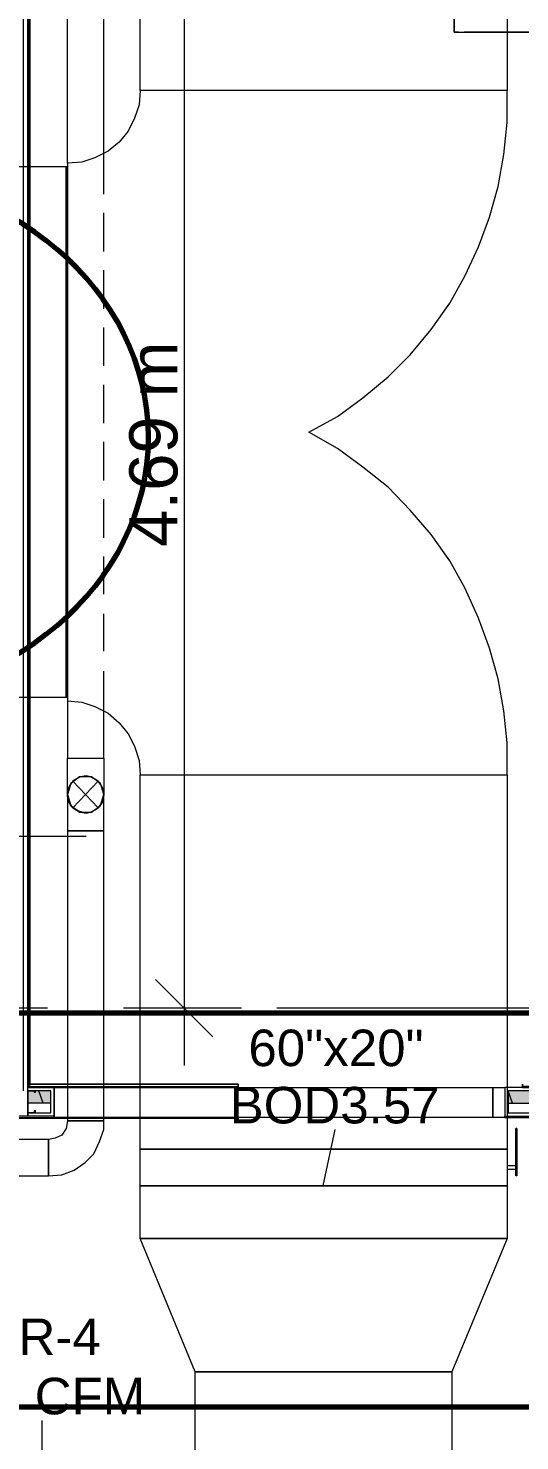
# Model space of a CAD drawing. Header units: metres. Extents: x -2 to 237, y -8 to 52.
# Drawn here: x 29.1 to 31.14, y 22.65 to 28.52 of the extents above; entities that cross this region are included whole.
import ezdxf

# ---------------------------------------------------------------- set-up
doc = ezdxf.new("R2010")
doc.units = ezdxf.units.M
doc.layers.add('HVAC - Ductos', color=5, linetype='Continuous', lineweight=0)
doc.layers.add('PDF3_Text', color=7, linetype='Continuous', lineweight=0)
doc.layers.add('PDF3_Geometry', color=7, linetype='Continuous', lineweight=0, true_color=0xaaaaaa)
doc.layers.add('PDF3_Solid Fills', color=7, linetype='Continuous', lineweight=0, true_color=0xffffff)
doc.styles.add('PDF Helvetica', font='')
doc.styles.get('PDF Helvetica').set_extended_font_data('Helvetica')

msp = doc.modelspace()

# ---------------------------------------------------------------- hatches: boundary and pattern name
at = {"layer": 'PDF3_Solid Fills', "lineweight": 0, "transparency": 33554559}
h = msp.add_hatch(color=256, dxfattribs=at)
h.paths.add_polyline_path([(29.1917, 24.0499), (29.1917, 24.1003), (29.0954, 24.1003), (29.0954, 24.0499)])
h.paths.add_polyline_path([(31.0938, 24.1003), (31.0938, 24.0499), (31.4559, 24.0499), (31.4559, 24.1003)])

# ---------------------------------------------------------------- linework, layer by layer
at = {"layer": 'HVAC - Ductos', "lineweight": 0}
for points in [[(31.0892, 29.8341), (31.0892, 28.262), (29.563, 28.262), (29.563, 29.8341)], [(31.0892, 28.262), (29.563, 28.262), (29.5584, 28.2024), (29.54, 28.1474), (29.5126, 28.0924), (29.4759, 28.0466), (29.43, 28.0099), (29.375, 27.9824), (29.32, 27.964), (29.2604, 27.9595), (29.2604, 25.7228), (29.32, 25.7182), (29.375, 25.6998), (29.43, 25.6724), (29.4759, 25.6311), (29.5126, 25.5853), (29.54, 25.5348), (29.5584, 25.4753), (29.563, 25.4157), (31.0892, 25.4157), (31.0892, 25.5486), (31.0755, 25.6816), (31.0526, 25.8144), (31.0159, 25.9428), (30.97, 26.0666), (30.915, 26.1903), (30.8509, 26.3049), (30.773, 26.4148), (30.6859, 26.5157), (30.5942, 26.612), (30.4888, 26.6944), (30.3834, 26.7724), (30.2642, 26.8412), (30.3834, 26.9053), (30.4888, 26.9832), (30.5942, 27.0703), (30.6859, 27.162), (30.773, 27.2674), (30.8509, 27.3774), (30.915, 27.492), (30.97, 27.6112), (31.0159, 27.7349), (31.0526, 27.8632), (31.0755, 27.9961), (31.0892, 28.129)], [(28.9717, 27.9458), (29.2559, 27.9458), (29.2559, 25.7366), (28.9717, 25.7366)], [(29.2604, 25.7366), (29.2559, 25.7366), (29.2559, 27.9458), (29.2604, 27.9458)], [(29.4117, 25.4844), (29.4117, 25.4432), (29.4117, 25.402), (29.4117, 25.3698), (29.4117, 25.347), (29.4117, 25.3332), (29.4117, 25.3515), (29.4026, 25.3698), (29.3888, 25.3882), (29.375, 25.3974), (29.3567, 25.4066), (29.3384, 25.4111), (29.3154, 25.4066), (29.2972, 25.3974), (29.2834, 25.3882), (29.2696, 25.3698), (29.2604, 25.3515), (29.2604, 25.3332), (29.2604, 25.324), (29.2604, 25.3332), (29.2604, 25.3378), (29.2604, 25.3561), (29.2604, 25.3882), (29.2604, 25.4248), (29.2604, 25.4661), (29.2604, 25.4844), (29.2696, 25.4844), (29.2834, 25.4844), (29.2972, 25.4844), (29.3154, 25.4844), (29.3384, 25.4844), (29.3567, 25.4844), (29.375, 25.4844), (29.3888, 25.4844), (29.4026, 25.4844)], [(29.4117, 25.3332), (29.4117, 25.3286), (29.4117, 25.3332), (29.4117, 25.3515), (29.4026, 25.3698), (29.3888, 25.3882), (29.375, 25.3974), (29.3567, 25.4066), (29.3384, 25.4111), (29.3154, 25.4066), (29.2972, 25.3974), (29.2834, 25.3882), (29.2696, 25.3698), (29.2604, 25.3515), (29.2604, 25.3332), (29.2604, 25.3286), (29.2604, 25.3103), (29.2604, 25.2782), (29.2604, 25.2415), (29.2604, 25.2003), (29.2604, 25.182), (29.2696, 25.182), (29.2834, 25.182), (29.2972, 25.182), (29.3154, 25.182), (29.3384, 25.182), (29.3567, 25.182), (29.375, 25.182), (29.3888, 25.182), (29.4026, 25.182), (29.4117, 25.182), (29.4117, 25.2232), (29.4117, 25.2644), (29.4117, 25.2965), (29.4117, 25.3194)], [(29.563, 23.8574), (29.563, 25.4157), (31.0892, 25.4157), (31.0892, 23.8574)], [(29.4117, 25.182), (29.4026, 25.182), (29.3888, 25.182), (29.375, 25.182), (29.3567, 25.182), (29.3384, 25.182), (29.3154, 25.182), (29.2972, 25.182), (29.2834, 25.182), (29.2696, 25.182), (29.2604, 25.182), (29.2604, 23.9765), (29.2696, 23.9765), (29.2834, 23.9765), (29.2972, 23.9765), (29.3154, 23.9765), (29.3384, 23.9765), (29.3567, 23.9765), (29.375, 23.9765), (29.3888, 23.9765), (29.4026, 23.9765), (29.4117, 23.9765)], [(29.4117, 23.9765), (29.4026, 23.9765), (29.3888, 23.9765), (29.375, 23.9765), (29.3567, 23.9765), (29.3384, 23.9765), (29.3154, 23.9765), (29.2972, 23.9765), (29.2834, 23.9765), (29.2696, 23.9765), (29.2604, 23.9765), (29.2559, 23.9444), (29.2376, 23.9169), (29.21, 23.9032), (29.1826, 23.8986), (29.1826, 23.894), (29.1826, 23.8894), (29.1826, 23.8756), (29.1826, 23.8619), (29.1826, 23.8436), (29.1826, 23.8207), (29.1826, 23.8024), (29.1826, 23.784), (29.1826, 23.7702), (29.1826, 23.7565), (29.1826, 23.7474), (29.2376, 23.7519), (29.288, 23.7702), (29.3338, 23.8024), (29.3704, 23.839), (29.3934, 23.8894), (29.4117, 23.9398)], [(29.1826, 23.7474), (29.1826, 23.7565), (29.1826, 23.7702), (29.1826, 23.784), (29.1826, 23.8024), (29.1826, 23.8207), (29.1826, 23.8436), (29.1826, 23.8619), (29.1826, 23.8756), (29.1826, 23.8894), (29.1826, 23.894), (29.1826, 23.8986), (28.2796, 23.8986), (28.2796, 23.894), (28.2796, 23.8894), (28.2796, 23.8756), (28.2796, 23.8619), (28.2796, 23.8436), (28.2796, 23.8207), (28.2796, 23.8024), (28.2796, 23.784), (28.2796, 23.7702), (28.2796, 23.7565), (28.2796, 23.7474)], [(29.563, 23.7061), (29.563, 23.8574), (31.0892, 23.8574), (31.0892, 23.7061)], [(31.0892, 23.7061), (31.0892, 23.4861), (29.563, 23.4861), (29.563, 23.7061)], [(31.0892, 23.4861), (30.86, 22.9315), (29.7922, 22.9315), (29.563, 23.4861)], [(30.86, 22.9315), (30.86, 20.4931), (29.7922, 20.4931), (29.7922, 22.9315)]]:
    msp.add_lwpolyline(points, close=True, dxfattribs=at)
for points in [[(29.7463, 29.3757), (29.7463, 24.2057)], [(29.2604, 27.9595), (29.2604, 29.3024)], [(29.4117, 28.0007), (29.4117, 29.0549)], [(29.4117, 27.8312), (29.4117, 28.0007)], [(29.2604, 27.9595), (29.2604, 27.8312)], [(29.2604, 27.7532), (29.2604, 27.5928)], [(29.4117, 27.5928), (29.4117, 27.7532)], [(29.2604, 27.5149), (29.2604, 27.3544)], [(29.4117, 27.3544), (29.4117, 27.5149)], [(29.2604, 27.2766), (29.2604, 27.1162)], [(29.4117, 27.1162), (29.4117, 27.2766)], [(29.2604, 27.0382), (29.2604, 26.8778)], [(29.4117, 26.8778), (29.4117, 27.0382)], [(29.2604, 26.7999), (29.2604, 26.6394)], [(29.4117, 26.6394), (29.4117, 26.7999)], [(29.2604, 26.5616), (29.2604, 26.4011)], [(29.4117, 26.4011), (29.4117, 26.5616)], [(29.2604, 26.3232), (29.2604, 26.1674)], [(29.4117, 26.1674), (29.4117, 26.3232)], [(29.2604, 26.0848), (29.2604, 25.929)], [(29.4117, 25.929), (29.4117, 26.0848)], [(29.2604, 25.8466), (29.2604, 25.7228)], [(29.4117, 25.677), (29.4117, 25.8466)], [(29.2604, 25.7228), (29.2604, 25.4844), (29.2696, 25.4844), (29.2834, 25.4844), (29.2972, 25.4844), (29.3154, 25.4844), (29.3384, 25.4844), (29.3567, 25.4844), (29.375, 25.4844), (29.3888, 25.4844), (29.4026, 25.4844), (29.4117, 25.4844), (29.4117, 25.677)], [(29.4117, 25.3332), (29.4072, 25.3011), (29.3888, 25.2782), (29.3613, 25.2598), (29.3384, 25.2552), (29.3063, 25.2644), (29.2788, 25.2828), (29.265, 25.3057), (29.2604, 25.3332)], [(29.2604, 25.324), (29.2604, 25.3148), (29.2696, 25.2965), (29.2834, 25.2782), (29.2972, 25.269), (29.3154, 25.2598), (29.3384, 25.2552), (29.3567, 25.2598), (29.375, 25.269), (29.3888, 25.2782), (29.4026, 25.2965), (29.4117, 25.3148), (29.4117, 25.3286)], [(29.3384, 25.159), (29.0038, 25.159)], [(29.8654, 24.3248), (29.7463, 24.444), (29.6272, 24.5632)], [(29.9846, 24.444), (29.7463, 24.444), (29.508, 24.444)], [(30.3238, 23.7061), (30.3742, 23.9398)], [(29.155, 22.4915), (29.155, 22.7299)]]:
    msp.add_lwpolyline(points, dxfattribs=at)
at = {"layer": 'PDF3_Geometry', "lineweight": 0}
for points in [[(17.3987, 23.9902), (19.3879, 23.9902), (29.0954, 23.9902), (29.2054, 23.9902), (29.2054, 24.114), (29.0954, 24.114), (29.0954, 24.2103), (29.0954, 30.8608), (29.1, 30.8608), (29.1, 31.6399), (29.1, 31.7316), (29.1, 33.9683), (29.0954, 33.9683), (29.0954, 34.1837), (19.3879, 34.1837), (17.3987, 34.1837)], [(31.3826, 33.9362), (31.3826, 25.489), (31.3826, 24.114), (31.0801, 24.114), (31.0801, 23.9902), (31.4559, 23.9902), (32.3588, 23.9902), (32.3588, 24.114), (31.5063, 24.114), (31.5063, 25.489), (31.6301, 25.489), (32.3817, 25.489), (32.3817, 25.7366), (31.6301, 25.7366), (31.6301, 33.9362)], [(30.8692, 30.7004), (30.8692, 28.5278), (30.8692, 28.5049), (31.3322, 28.5049), (31.3505, 28.5049), (31.3505, 31.5574), (30.938, 31.5574), (30.9196, 31.5574)], [(30.8876, 28.5049), (30.8692, 28.5049), (30.8692, 30.9754), (30.8692, 28.5278), (30.8692, 31.5391), (30.8692, 31.5574), (31.3322, 31.5574), (31.3505, 31.5574), (31.3688, 31.5574), (31.3688, 28.5049), (31.3505, 28.5049), (30.9105, 28.5049)], [(29.1917, 24.0498), (29.0954, 24.0498), (29.0954, 24.1003), (29.0954, 24.2103), (29.0954, 30.8608), (29.0772, 30.8608), (29.0772, 24.2103), (29.0772, 24.1003)], [(29.1, 24.114), (29.1, 30.8608), (29.0954, 30.8608)], [(29.1, 30.8608), (29.0954, 30.8608), (29.0954, 24.114), (29.9709, 24.114)], [(29.178, 24.444), (27.9084, 24.444)], [(29.815, 24.444), (29.4942, 24.444)], [(31.4009, 24.444), (30.1313, 24.444)], [(29.2054, 24.0086), (29.2054, 24.1003), (29.2054, 23.9948), (29.2054, 23.9902), (29.2054, 23.9948), (29.0954, 23.9948), (29.0954, 24.0086), (29.0954, 23.9948), (19.3925, 23.9948), (19.3879, 23.9948), (19.3879, 24.0086), (17.3987, 24.0086), (17.3987, 23.9948), (16.4774, 23.9948), (14.9878, 23.9948), (14.9878, 23.9902), (14.9878, 23.9857), (16.4774, 23.9857), (16.4774, 23.9902), (14.9878, 23.9902)], [(29.0954, 24.1186), (29.9709, 24.1186)], [(29.0954, 24.0498), (29.0954, 24.0224), (29.0954, 24.0086), (29.1917, 24.0086), (29.1917, 24.1003), (29.0954, 24.1003), (29.0954, 24.114), (29.2054, 24.114), (29.2054, 24.1003)], [(31.0296, 23.9902), (31.0296, 24.114), (31.0296, 23.9902)], [(31.1534, 24.1186), (31.3826, 24.1186), (31.1534, 24.1186), (31.1534, 24.1232), (31.1534, 24.1278), (31.1534, 24.1232), (31.1534, 24.1186), (31.1534, 24.114), (31.3826, 24.114), (31.0801, 24.114), (31.0801, 24.1003), (31.0801, 24.0086)], [(31.0801, 24.1003), (31.0801, 23.9948), (31.4559, 23.9948), (32.3588, 23.9948), (32.3588, 24.0086), (32.3588, 24.1003)], [(31.4559, 24.059), (31.4559, 24.1003), (31.4009, 24.1003), (31.3826, 24.1003), (31.0938, 24.1003), (31.0938, 24.0086), (31.4559, 24.0086), (31.4559, 24.0498), (31.4559, 24.0086), (32.3405, 24.0086), (32.3405, 24.1003), (32.148, 24.1003)], [(31.0938, 24.0498), (31.213, 24.0498), (31.4559, 24.0498)]]:
    msp.add_lwpolyline(points, dxfattribs=at)
for points in [[(29.0954, 24.114), (29.0954, 30.8608), (29.0954, 24.1186), (29.9709, 24.1186), (29.9709, 24.1232), (29.9709, 24.1278), (29.9709, 24.1232), (29.9709, 24.1186), (29.9709, 24.114)], [(29.1046, 30.8608), (29.1046, 24.1232)], [(29.1276, 24.1003), (29.0954, 24.1003), (29.0954, 24.0132), (29.0954, 24.0086), (29.1276, 24.0086), (29.1276, 24.0178), (29.123, 24.0178), (29.123, 24.0086), (29.0954, 24.0086), (29.0954, 24.0132), (29.0954, 24.1003), (29.123, 24.1003), (29.123, 24.0957), (29.1276, 24.0957)], [(29.9709, 24.1278), (29.1046, 24.1278)], [(29.2054, 23.9902), (29.2054, 24.114), (31.0296, 24.114), (31.0801, 24.114), (31.0801, 23.9902), (31.0296, 23.9902)], [(29.9709, 23.9902), (29.9709, 23.9857), (29.0954, 23.9857), (19.3833, 23.9857), (19.3879, 23.9902), (29.0954, 23.9902)], [(31.0801, 23.9902), (31.0801, 23.9948)]]:
    msp.add_lwpolyline(points, close=True, dxfattribs=at)
at = {"layer": 'PDF3_Geometry', "color": 8, "lineweight": 0, "true_color": 0x808080}
msp.add_lwpolyline([(29.398, 25.379), (29.3613, 25.4066), (29.3109, 25.4066), (29.2742, 25.379), (29.2604, 25.3332), (29.2742, 25.2874), (29.3109, 25.2598), (29.3613, 25.2598), (29.398, 25.2874), (29.4117, 25.3332)], close=True, dxfattribs=at)
for points in [[(29.2834, 25.3882), (29.3888, 25.2782)], [(29.3888, 25.3882), (29.2834, 25.2782)]]:
    msp.add_lwpolyline(points, dxfattribs=at)
at = {"layer": 'PDF3_Geometry', "color": 95, "lineweight": 70, "true_color": 0x4caf50}
msp.add_lwpolyline([(28.8381, 24.4252), (31.8928, 24.4252), (31.8928, 22.7846), (28.8381, 22.7846)], close=True, dxfattribs=at)
at = {"layer": 'PDF3_Geometry', "color": 254, "lineweight": 0, "true_color": 0xdddddd}
for points in [[(29.1596, 24.0498), (29.1413, 24.1003)], [(31.1121, 24.0498), (31.0938, 24.1003)]]:
    msp.add_lwpolyline(points, dxfattribs=at)
at = {"layer": 'PDF3_Geometry', "color": 1, "lineweight": 0}
for points in [[(31.1305, 23.9444), (31.1259, 23.9444)], [(31.1305, 23.7474), (31.1259, 23.7474), (31.1259, 23.7748), (31.1259, 23.7702), (31.1259, 23.7656), (31.1259, 23.7702), (31.1259, 23.7748), (31.1259, 23.7794), (31.1259, 23.9307), (31.1259, 23.9353), (31.1259, 23.9398), (31.1259, 23.9444), (31.1259, 23.9398), (31.1259, 23.9353), (31.1259, 23.9307)], [(31.1305, 23.9307), (31.1305, 23.9353), (31.1305, 23.9398), (31.1305, 23.9444), (31.1305, 23.9398), (31.1305, 23.9353), (31.1305, 23.9307), (31.1305, 23.7794), (31.1305, 23.7748), (31.1305, 23.7702), (31.1305, 23.7656), (31.1305, 23.7702), (31.1305, 23.7748), (31.1305, 23.7794), (31.1305, 23.7474), (31.1259, 23.7474)], [(31.1259, 23.7886), (31.0892, 23.7886)], [(31.0892, 23.7748), (31.1259, 23.7748), (31.1259, 23.7794), (31.1305, 23.7794)], [(31.1259, 23.7656), (31.1305, 23.7656)]]:
    msp.add_lwpolyline(points, dxfattribs=at)
at = {"layer": 'PDF3_Geometry', "color": 150, "lineweight": 70, "true_color": 0x2196f3}
for points in [[(29.5976, 26.8187), (29.5976, 27.4297), (29.0166, 27.9251), (28.2998, 27.9251)], [(28.2998, 25.7124), (29.0166, 25.7124), (29.5976, 26.2077), (29.5976, 26.8187)]]:
    msp.add_open_spline(points, degree=3, dxfattribs=at)

# ---------------------------------------------------------------- texts
at = {"layer": 'PDF3_Text', "lineweight": 0, "insert": (29.6195, 26.3634), "char_height": 0.2001, "attachment_point": 4, "rotation": 90, "style": 'PDF Helvetica'}
msp.add_mtext('4.69 m', dxfattribs=at)
at = {"layer": 'PDF3_Text', "lineweight": 0, "char_height": 0.15195, "attachment_point": 4, "style": 'PDF Helvetica'}
for s, insert in [('60"x20"', (30.0133, 24.2783)), ('BOD3.57', (29.9354, 24.04)), ('RR-4', (28.904, 23.0775)), ('500 CFM', (28.7115, 22.8299))]:
    msp.add_mtext(s, dxfattribs=dict(at, insert=insert))

doc.saveas('drawing.dxf')
